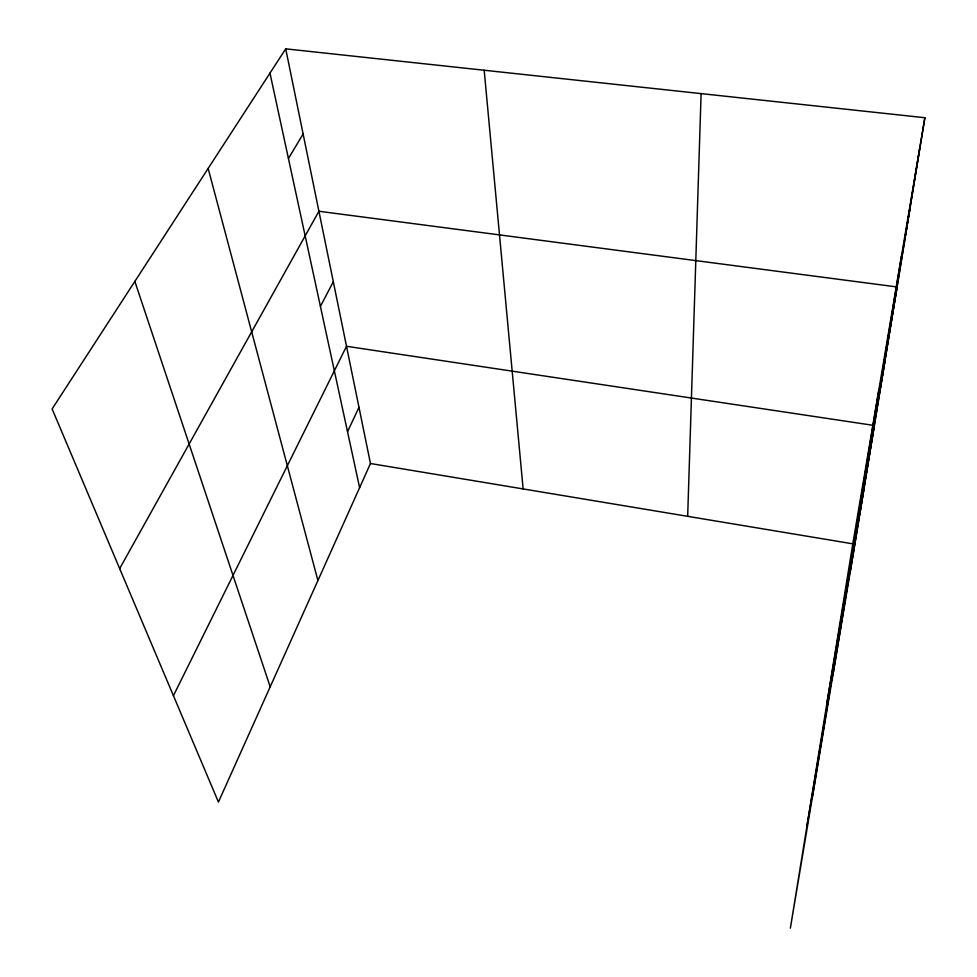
<?xml version="1.0" encoding="UTF-8"?>
<svg xmlns="http://www.w3.org/2000/svg" width="977" height="977" viewBox="0 0 977 977"><rect width="100%" height="100%" fill="white"/><g stroke="black" fill="none" stroke-linecap="round" stroke-linejoin="round"><path stroke-width="1.47" d="M687.674 516.332L701.107 93.621M812.522 796.267L878.934 389.371M832.783 675.718L901.441 256.304M850.332 571.227L920.151 145.683M924.877 117.728L854.875 544.177L790.369 928.15L853.092 542.113L924.877 117.728L285.724 48.85L52.123 408.936L218.433 802.08L370.466 463.513L285.724 48.85M905.508 234.895L910.259 206.794M827.116 702.023L897.094 286.969L318.905 211.252L119.67 568.602M880.485 387.478L885.186 359.524M806.929 826.212L874.354 425.496L346.505 346.285L173.43 695.697M859.577 514.891L864.181 487.486M347.519 431.712L358.986 407.336M320.407 306.375L333.316 281.742M288.435 158.506L303.114 133.971M370.466 463.513L853.397 543.933M134.85 281.413L270.189 686.819M208.15 168.423L317.916 580.533M269.97 73.128L359.621 487.67M484.177 70.234L523.135 488.94"/></g></svg>
